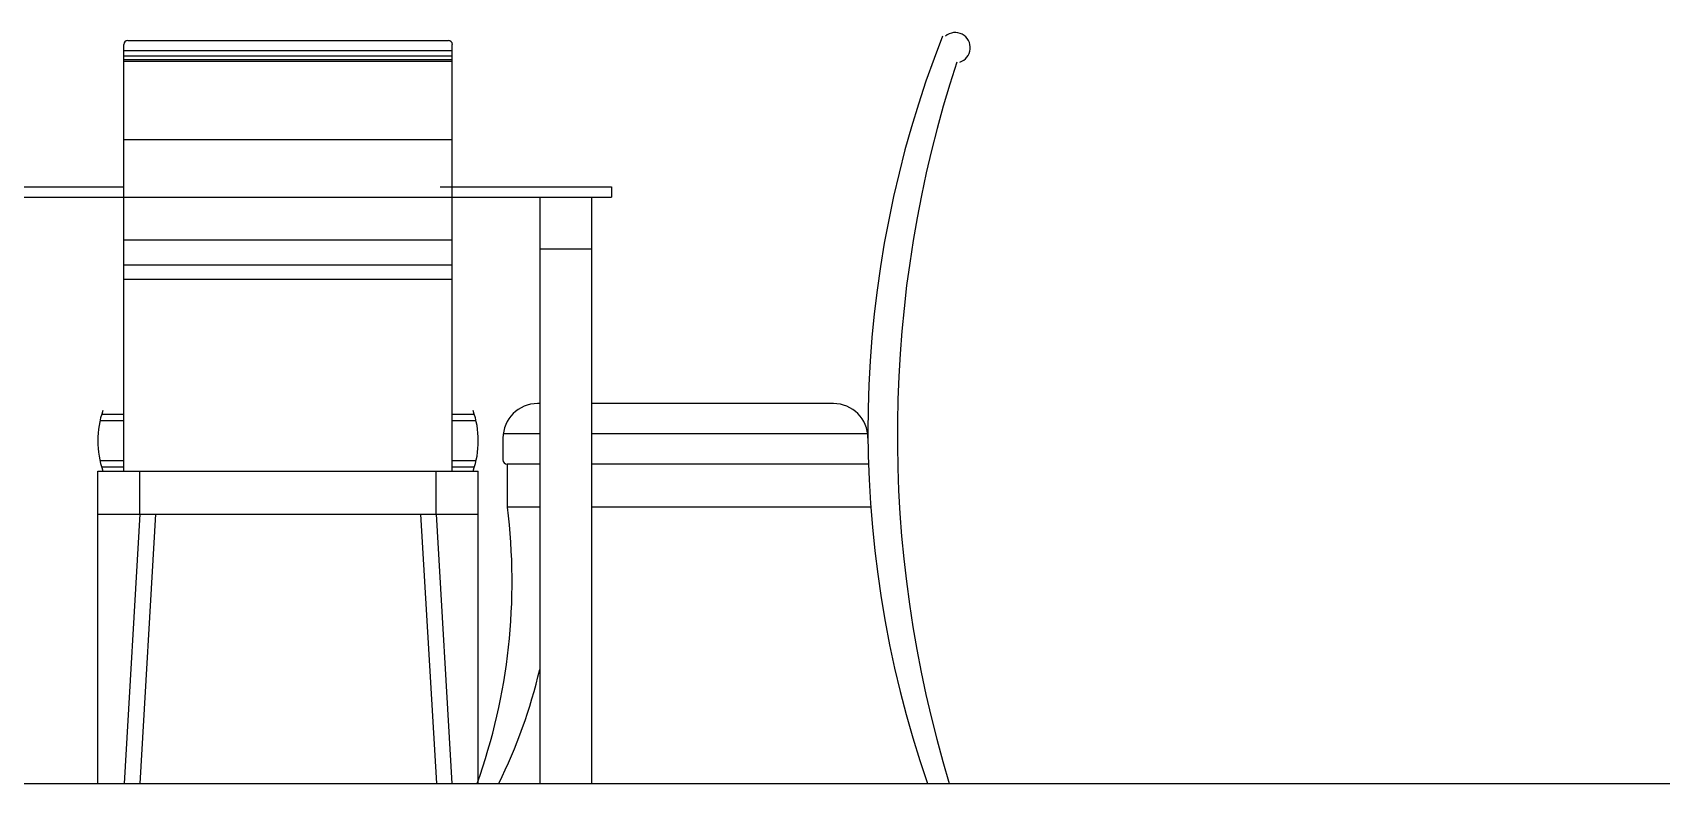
# Model space of a CAD drawing. Header units: inches. Extents: x 10 to 52.5, y 12.2 to 37.
# Drawn here: x 46.811 to 48.855, y 21.124 to 22.068 of the extents above; entities that cross this region are included whole.
import ezdxf

# ---------------------------------------------------------------- set-up
doc = ezdxf.new("R2010")
doc.units = ezdxf.units.IN
doc.header["$MEASUREMENT"] = 0
doc.layers.add('02', color=2, linetype='Continuous')
doc.layers.add('1', color=1, linetype='Continuous')

msp = doc.modelspace()

# ---------------------------------------------------------------- linework, layer by layer
at = {"layer": '02'}
for p, q in [((46.9253, 21.5169), (46.9253, 22.0528)), ((46.9253, 22.0454), (47.3378, 22.0454)), ((46.9303, 22.0577), (47.3329, 22.0577)), ((47.3378, 21.5169), (47.3378, 22.0528)), ((46.9253, 22.0384), (47.3378, 22.0384)), ((46.9253, 22.0341), (47.3378, 22.0341)), ((46.9253, 22.032), (47.3378, 22.032)), ((46.9253, 21.9334), (47.3378, 21.9334)), ((46.0975, 21.8608), (47.5374, 21.8608)), ((46.7224, 21.8739), (46.9253, 21.8739)), ((47.3224, 21.8739), (47.5374, 21.8739)), ((47.4475, 21.8608), (47.4475, 21.1244)), ((47.5126, 21.8608), (47.5126, 21.1244)), ((47.5374, 21.8739), (47.5374, 21.8608)), ((46.9253, 21.8072), (47.3378, 21.8072)), ((47.5126, 21.7957), (47.4475, 21.7957)), ((46.9253, 21.7759), (47.3378, 21.7759)), ((46.9253, 21.7579), (47.3378, 21.7579)), ((47.4475, 21.6017), (47.4448, 21.6017)), ((47.8161, 21.6017), (47.5126, 21.6017)), ((46.8956, 21.5803), (46.9253, 21.5803)), ((46.8978, 21.5883), (46.9253, 21.5883)), ((47.3378, 21.5883), (47.3654, 21.5883)), ((47.3378, 21.5803), (47.3675, 21.5803)), ((47.4014, 21.5583), (47.4014, 21.5311)), ((47.4475, 21.5637), (47.4017, 21.5637)), ((47.8592, 21.5637), (47.5126, 21.5637)), ((46.8955, 21.53), (46.9253, 21.53)), ((47.3378, 21.53), (47.3677, 21.53)), ((46.8928, 21.1244), (46.8928, 21.5169)), ((46.8928, 21.5169), (47.3704, 21.5169)), ((46.8976, 21.522), (46.9253, 21.522)), ((46.9456, 21.4626), (46.9456, 21.5169)), ((47.3176, 21.4626), (47.3176, 21.5169)), ((47.3378, 21.522), (47.3656, 21.522)), ((47.3704, 21.1244), (47.3704, 21.5169)), ((47.4068, 21.5257), (47.4068, 21.4714)), ((47.4475, 21.5257), (47.4068, 21.5257)), ((47.8603, 21.5257), (47.5126, 21.5257)), ((47.4475, 21.4714), (47.4068, 21.4714)), ((47.8631, 21.4714), (47.5126, 21.4714)), ((46.8928, 21.4626), (47.3704, 21.4626)), ((46.9456, 21.4626), (46.9258, 21.1244)), ((46.9651, 21.4626), (46.9454, 21.1244)), ((47.298, 21.4626), (47.3178, 21.1244)), ((47.3176, 21.4626), (47.3373, 21.1244))]:
    msp.add_line(p, q, dxfattribs=at)
for centre, radius, start, end in [((49.2137, 21.5685), 1.3542, 158.5655, 199.1461), ((47.969, 22.0488), 0.019, 287.4002, 129.8912), ((46.9303, 22.0528), 0.00493, 90, 180), ((47.3329, 22.0528), 0.00493, 0, 90), ((49.4025, 21.5625), 1.5061, 161.8895, 196.9118), ((47.0068, 21.5549), 0.1141, 160.5448, 199.4552), ((47.2563, 21.5549), 0.1141, 340.5448, 19.4552), ((47.4448, 21.5583), 0.0434, 90, 180), ((47.8161, 21.5583), 0.0434, 0, 90), ((47.4068, 21.5311), 0.00543, 180, 270), ((46.6606, 21.3775), 0.7522, 340.333, 7.1714), ((46.8169, 21.4134), 0.6472, 333.4779, 346.9846)]:
    msp.add_arc(centre, radius, start, end, dxfattribs=at)
at = {"layer": '1'}
msp.add_line((32.3342, 21.1244), (52.1649, 21.1244), dxfattribs=at)

doc.saveas('drawing.dxf')
